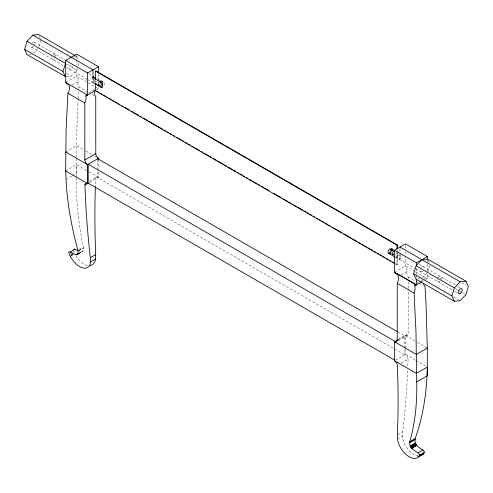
<?xml version="1.0" encoding="UTF-8"?>
<svg xmlns="http://www.w3.org/2000/svg" width="493" height="493" viewBox="0 0 493 493"><rect width="100%" height="100%" fill="white"/><g stroke="black" fill="none" stroke-linecap="round" stroke-linejoin="round"><path stroke-width="0.37" stroke-dasharray="2.46 1.85" d="M405.456 348.372L405.456 335.474A3.815 2.2 60 0 0 408.149 333.915L408.186 289.311M408.186 288.541L408.192 281.62M408.192 278.545L408.198 277.004A10.026 5.78 -60 0 1 406.928 272.161L406.91 268.272L405.456 265.943L405.456 257.574M76.23 177.049L76.612 164.631L88.543 171.521M87.97 92.179L78.905 86.941L78.288 85.948A10.088 5.318 -56 0 1 78.03 82.325L78.067 78.467L76.612 76.138L76.612 68.114M76.218 177.757A285.521 171.644 62.1 0 0 81.98 240.288L83.169 246.426A5.916 3.556 62.1 0 1 83.268 246.931L83.348 248.392A12.559 7.549 62.1 0 1 82.886 250.851L82.165 251.781L81.074 251.874A38.602 23.208 62.1 0 1 78.658 250.999M98.699 82.99L98.717 82.454M99.031 82.614L99.025 82.799A2.57 1.479 60 0 0 99.13 83.397M418.243 455.97A16.312 9.805 62.1 0 1 402.769 438.48L402.689 431.782A890.278 535.201 62.1 0 0 407.686 369.516M423.358 281.651L423.401 280.831M78.116 99.105L76.871 129.209L76.612 157.045M78.159 98.341L78.584 91.488M78.794 88.457L78.905 86.941M39.089 46.471L41.055 39.859L39.249 35.878M66.358 76.649L71.146 76.175L76.945 70.049L77.376 68.582M78.251 65.643L78.911 63.437M427.653 272.481L429.619 265.869M33.906 52.954L38.121 48.499M422.353 278.083L426.827 273.356M398.356 339.578L404.728 335.893L404.698 354.886L395.183 360.371M92.795 81.431L93.195 81.111L93.195 78.837M400.84 254.887L400.84 258.677L399.805 259.281L399.805 254.727L400.205 254.406M424.307 279.124L425.718 278.335L427.326 278.57L427.326 273.553M53.645 56.596L55.691 55.284M440.378 278.582L441.408 277.923M65.705 82.436L76.612 76.138L98.483 88.765L98.483 87.243M72.237 85.006L78.184 81.573M88.758 93.066L94.724 89.621M96.554 89.874L98.483 88.765L96.874 88.53M65.674 151.98L76.612 145.669L85.227 150.642M65.674 170.948L76.612 164.631M65.994 179.44L71.787 176.093M72.434 175.724L76.612 173.308L76.612 157.803M89.498 181.147L96.529 177.086M89.356 182.527L98.483 177.258L98.483 169.672M70.376 253.451L72.138 252.434M72.73 252.096L73.907 251.412L74.486 252.773M70.967 254.24L72.964 253.088M79.102 249.526L83.292 247.104M70.628 255.282L71.947 254.524M78.689 250.617L83.36 247.924M78.701 250.771L83.36 248.078M70.739 255.503L72.711 254.363M70.85 255.725L72.822 254.585M71.614 255.565L73.58 254.431M78.794 253.371L82.787 251.097M78.862 253.507L82.664 251.313M78.615 253.729L82.522 251.498M78.578 253.833L82.349 251.658M393.266 254.419L393.593 254.234M397.087 255.023L397.42 254.838M395.632 264.119L397.42 264.716M394.548 272.241L405.456 265.943L414.73 271.298M401.08 274.811L407.027 271.378M420.917 280.955L423.567 279.426M425.397 279.679L427.326 278.57L415.396 271.68M397.857 339.856L408.149 333.915M398.356 340.86L407.36 335.659M401.123 363.199L408.05 359.2A3.839 2.311 62.1 0 0 406.793 355.65L405.456 354.436L405.456 349.13M397.919 434.543L402.689 431.782M397.481 439.146L402.528 436.231M29.229 54.421L31.404 54.205M73.192 57.028L76.945 56.658L79.046 61.305M417.756 279.013L420.492 278.742M102.273 81.733L102.778 81.967M75.62 55.894L76.945 56.658M461.75 282.699L466.372 285.367M391.516 248.275L393.5 249.421M419.26 264.291L456.968 286.063M457.615 286.439L461.516 288.688M34.214 42.041L64.731 59.659M89.023 73.679L91.661 75.207M96.948 78.258L104.214 82.454M391.941 248.99L390.672 248.256L391.072 248.182A2.903 1.676 -60 0 1 392.101 248.965M98.914 79.86L100.19 80.593M100.825 80.963L103.77 82.362A2.903 1.676 -60 0 1 104.892 84.001A2.903 1.676 -60 0 1 103.493 86.885M395.99 252.527L399.805 254.727M397.253 254.93L399.989 256.508L399.989 254.616M455.384 288.491L461.984 292.306M462.65 292.688L464.628 293.828M66.376 63.954L76.945 70.049M93.011 79.33L95.747 80.907M391.941 253.544L395.121 255.374M395.756 255.744L400.84 258.677M93.195 81.111L95.741 82.578M395.355 256.711L399.805 259.281M31.484 47.149L63.295 65.514M66.537 67.387L86.953 79.17M87.612 79.552L90.915 81.462M395.392 257.198L415.211 268.642M415.87 269.018L454.238 291.172M454.885 291.548L457.486 293.045M453.548 296.903L460.148 300.712M66.524 73.506L71.146 76.175M395.965 263.928L397.296 264.698L397.296 250.259M408.198 277.004L415.322 281.121M415.969 281.491L418.557 282.988M419.204 283.364L422.439 285.231M91.852 94.422L95.094 96.289M85.887 151.024L93.843 155.615M94.502 155.998L95.827 156.762M405.456 335.474L416.721 341.976M417.38 342.358L427.326 348.101M398.036 332.079L404.698 335.924M415.396 360.18L405.456 354.436L404.728 354.855L97.756 177.677L97.756 171.607M416.055 360.562L426.001 366.299M89.202 171.903L98.483 177.258L97.109 176.907A3.839 2.311 62.1 0 0 95.654 178.891A890.278 535.201 62.1 0 0 95.371 186.446M102.957 82.128L103.259 82.534M428.257 260.421L429.156 262.412M390.561 250.826L390.604 251.393M390.234 251.017L390.271 251.584M390.69 250.758L390.709 251.319M390.364 250.949L390.382 251.504M427.326 259.885L427.326 263.693M427.326 264.458L427.326 271.31M416.388 268.482L416.388 274.576M416.388 275.34L416.388 277.621M405.456 245.403L405.456 248.447M405.456 251.492L405.456 256.816M399.989 248.299L399.989 252.089M396.97 252.724L396.97 264.883M98.483 74.307L98.483 81.16M98.483 81.918L98.483 83.44M98.483 159.812L98.483 168.914M97.756 158.709L97.756 168.575M95.913 82.331L95.913 80.815L95.58 82.522M92.16 77.161L92.16 81.715M76.612 55.382L76.612 58.975M76.612 59.739L76.612 65.07M393.778 253.803A2.57 1.479 60 0 1 392.434 254.437M73.149 66.025A2.903 1.676 -60 0 1 69.778 69.26A2.903 1.676 -60 0 1 70.499 64.823M393.901 253.994A2.57 1.479 60 0 1 392.761 254.246M392.286 254.018A2.57 1.479 60 0 1 391.824 253.649M52.997 54.723A2.903 1.676 -60 0 1 55.198 54.156A2.903 1.676 -60 0 1 55.475 56.609M54.285 58.476A2.903 1.676 -60 0 1 52.092 59.043A2.903 1.676 -60 0 1 51.808 56.59M32.205 42.718A2.903 1.676 -60 0 1 34.405 42.151A2.903 1.676 -60 0 1 34.683 44.604M33.493 46.471A2.903 1.676 -60 0 1 30.843 45.27M99.66 83.206A0.968 0.561 60 0 1 99.802 83.163M99.962 83.181A0.968 0.561 60 0 1 100.486 83.557M87.261 265.53A16.312 9.805 62.1 0 1 76.088 256.021M408.05 359.2A890.278 535.201 62.1 0 1 407.791 366.774M438.234 277.91A2.903 1.676 -60 0 1 440.724 276.684A2.903 1.676 -60 0 1 441.192 279.248M440.002 281.115A2.903 1.676 -60 0 1 437.802 281.682A2.903 1.676 -60 0 1 437.525 279.229M421.213 267.255A2.903 1.676 -60 0 1 423.863 268.457M422.501 271.014A2.903 1.676 -60 0 1 420.301 271.575A2.903 1.676 -60 0 1 420.024 269.129M391.682 251.522A2.903 1.676 -60 0 1 391.276 252.163M392.927 254.524A2.57 1.479 60 0 1 392.477 254.425M393.87 253.895A2.57 1.479 60 0 1 393.328 254.468L393.654 254.277A2.57 1.479 60 0 1 391.867 253.599M392.305 252.114A0.968 0.561 60 0 1 391.997 253.254M391.337 251.553A0.968 0.561 60 0 1 391.997 251.732M393.198 252.675A0.968 0.561 60 0 1 392.373 252.071"/><path stroke-width="0.74" d="M427.326 259.121L427.326 256.508L405.456 243.881L394.517 250.197L394.517 272.259L398.097 275.414L398.529 278.668A10.15 5.854 -60 0 1 397.259 283.321L397.216 340.232A3.815 2.2 60 0 1 394.517 341.785L394.517 360.753L396.471 362.756A3.839 2.12 57.9 0 1 397.346 365.381A890.315 491.638 57.9 0 1 397.321 434.881L397.869 441.309A16.312 9.01 57.9 0 0 407.15 455.446A16.312 9.01 57.9 0 0 418.15 457.097L423.068 454.139L424.27 452.463A1.978 1.189 62.1 0 0 423.623 450.633L422.932 450.004A38.602 23.208 62.1 0 1 416.93 445.727L415.26 442.696A12.559 7.549 62.1 0 1 414.989 439.811L415.168 438.505A5.916 3.556 62.1 0 1 415.303 438.129L416.868 433.587A285.521 171.644 62.1 0 0 426.784 380.109L427.326 367.063L416.388 373.38L394.517 360.753M418.144 457.097L419.481 455.224A1.978 1.091 57.9 0 0 418.73 453.455L418.027 452.839A38.602 21.316 57.9 0 1 411.963 448.593L410.145 445.647A12.559 6.933 57.9 0 1 409.683 442.868L409.763 441.623A5.916 3.266 57.9 0 1 409.868 441.266L411.051 436.946A285.533 157.674 57.9 0 0 416.788 385.877L415.981 332.029L414.095 293.039L414.712 291.092A10.217 6.372 -64.4 0 0 415.081 288.226C415.081 286.981 413.867 283.05 416.388 284.831L394.517 272.259L416.419 284.868M70.308 256.323L68.767 252.792A1.978 1.091 57.9 0 1 69.414 251.831L70.105 252.022A38.602 21.316 57.9 0 0 76.107 254.739L77.148 254.678L77.777 253.803A12.559 6.933 57.9 0 0 78.048 251.455L77.863 250.056A5.916 3.266 57.9 0 0 77.734 249.563L76.162 243.647A285.533 157.674 57.9 0 1 66.222 183.525L65.674 170.948L66.087 130.072L67.652 97.799L67.966 93.257L68.786 91.427A10.217 5.386 -56 0 0 69.519 88.765L69.254 85.609L65.705 82.436L65.674 60.392L76.612 54.076L98.483 66.703L98.483 72.791M102.291 85.234L102.31 84.697M89.849 265.647A16.312 9.805 62.1 0 0 95.167 260.939L95.716 254.604A890.278 535.201 62.1 0 1 95.371 186.446M65.674 60.392L87.544 73.013L87.544 95.075C84.993 93.208 86.293 97.164 86.072 98.323A10.15 5.867 -60 0 1 84.802 102.975L84.851 159.935A3.815 2.2 60 0 0 87.544 164.607L87.544 183.575L85.665 183.365A3.839 2.12 57.9 0 0 84.95 185.072A890.315 491.638 57.9 0 0 90.348 257.703L90.268 263.767A16.312 9.01 57.9 0 1 81.665 267.582A16.312 9.01 57.9 0 1 70.302 256.323M94.588 90.922L94.465 91.815A10.026 5.793 -60 0 0 95.741 96.665L95.784 153.625A3.815 2.2 60 0 0 98.483 158.296L98.483 159.812M65.674 76.717L27.053 54.637L24.65 49.331L27.053 41.246L32.852 35.126L38.651 34.553L74.961 55.518M65.347 76.748L62.944 71.436L65.674 63.005M413.658 273.868L416.055 265.789L421.854 259.663L427.653 259.09L465.947 281.201L468.35 286.507L465.947 294.592L460.148 300.712L454.349 301.285L416.055 279.18L413.658 273.868L451.945 295.979L454.349 301.285M451.945 295.979L454.349 287.894L460.148 281.774L465.947 281.201M99.167 85.72L98.748 84.063L98.193 84.05L97.947 84.673L99.167 85.72L97.879 85.018M423.481 283.401A10.088 6.292 -64.4 0 0 424.214 285.62L425.034 286.729L425.995 303.066L427.326 348.101L416.388 354.412L394.517 341.785L397.722 339.942M423.068 454.139L422.735 454.447A16.312 9.805 62.1 0 1 420.683 455.643M102.328 83.034L102.205 83.132A2.903 1.676 -60 0 0 100.806 86.016A2.903 1.676 -60 0 0 101.928 87.655L102.328 87.581L102.328 83.034L92.16 77.161M65.705 82.436L87.575 95.063M87.544 73.013L98.483 66.703M95.58 79.484L95.58 71.121L95.913 70.93L397.296 244.935L397.296 248.737M85.973 95.987L95.913 90.244M95.58 83.28L95.58 90.885L95.913 90.694M84.851 159.935L95.784 153.625M84.95 185.072L88.21 183.193L88.21 164.224L395.146 341.433M70.105 252.022L75.01 249.187A38.602 23.208 62.1 0 0 78.054 250.74M76.31 254.807L78.171 253.729M76.52 254.819L78.387 253.747M77.148 254.678L78.399 253.95M90.348 257.703L95.716 254.604M90.509 261.968L95.556 259.053M95.58 71.121L396.97 245.126L397.296 244.935M394.517 250.197L416.388 262.824L427.326 256.508M414.816 285.792L422.082 281.595M416.708 381.872L427.326 375.74L427.326 348.101M409.738 441.753L415.131 438.634M409.677 442.431L415.014 439.349M409.671 442.572L415.001 439.497M410.244 445.98L415.334 443.041M410.367 446.313L415.439 443.386M410.515 446.646L415.568 443.731M410.687 446.978L415.716 444.076M410.872 447.299L415.889 444.403M411.082 447.613L416.08 444.723M411.304 447.909L416.289 445.031M411.538 448.192L416.511 445.315M411.754 448.42L416.727 445.555M418.027 452.839L422.932 450.004M419.481 455.224L424.27 452.463M419.038 456.216L423.943 453.289M418.748 456.518L423.623 453.615M418.551 456.715L423.296 453.936M389.63 253.408L389.23 253.476A2.903 1.676 -60 0 1 388.108 251.837A2.903 1.676 -60 0 1 389.507 248.953L394.714 251.794M416.055 279.18L416.388 279.149L416.388 284.886M75.01 249.187L74.307 249.008A1.978 1.189 62.1 0 0 73.617 249.631M399.989 247.036L460.148 281.774M32.852 35.126L93.011 69.858L93.011 78.067M93.195 76.557L95.741 78.03M416.055 265.789L454.349 287.894M27.053 41.246L65.347 63.357M95.34 83.545L96.61 84.278M100.424 86.485L101.694 87.218M91.575 81.844L101.484 87.563M388.786 253.384L394.733 256.816M24.65 49.331L62.944 71.436M97.244 91.464L98.575 92.234M99.913 93.004L101.909 94.157M103.247 94.927L105.243 96.08M106.58 96.85L107.912 97.62M109.249 98.39L111.245 99.549M112.583 100.319L113.914 101.09M115.245 101.86L117.248 103.012M118.579 103.783L119.916 104.553M121.913 105.705L123.25 106.476M124.581 107.246L129.252 109.939M131.249 111.098L132.586 111.868M133.917 112.638L138.582 115.331M139.92 116.102L141.251 116.872M143.253 118.024L147.253 120.335M148.584 121.105L156.589 125.727M157.92 126.491L162.591 129.191M163.922 129.961L165.925 131.113M167.256 131.884L168.588 132.654M169.925 133.424L171.921 134.577M173.259 135.347L174.59 136.117M176.593 137.276L177.924 138.046M179.261 138.81L181.258 139.969M182.595 140.739L183.926 141.509M185.257 142.28L187.26 143.432M188.591 144.202L189.928 144.973M191.925 146.125L193.262 146.896M194.593 147.666L199.264 150.365M201.261 151.517L202.598 152.288M203.929 153.058L211.263 157.292M213.266 158.444L217.265 160.755M218.596 161.525L223.267 164.218M224.598 164.989L226.601 166.147M227.932 166.917L232.604 169.61M233.935 170.381L235.937 171.533M237.269 172.304L238.6 173.074M239.937 173.844L241.934 175.003M243.271 175.767L244.602 176.537M246.605 177.696L247.936 178.466M249.273 179.236L251.27 180.389M252.607 181.159L253.938 181.929M255.269 182.7L257.272 183.852M258.603 184.622L259.94 185.393M261.937 186.551L263.274 187.322M264.605 188.086L269.277 190.785M273.942 193.478L281.275 197.711M283.278 198.87L287.277 201.175M288.608 201.945L290.611 203.104M291.942 203.874L293.28 204.644M294.611 205.415L296.613 206.567M297.945 207.337L302.616 210.03M303.947 210.801L305.95 211.959M307.281 212.723L308.612 213.494M309.949 214.264L311.946 215.423M313.283 216.193L314.614 216.963M316.617 218.116L317.948 218.886M319.285 219.656L321.282 220.809M322.619 221.579L323.95 222.349M325.281 223.119L327.284 224.278M328.615 225.042L329.953 225.812M331.949 226.971L333.286 227.741M334.618 228.512L341.951 232.745M343.954 233.898L351.287 238.131M352.624 238.902L357.289 241.601M358.621 242.371L360.623 243.524M361.954 244.294L363.292 245.064M364.623 245.834L366.626 246.987M367.957 247.757L372.628 250.45M373.959 251.22L375.962 252.379M377.293 253.149L378.624 253.92M379.961 254.69L381.958 255.842M383.295 256.613L384.626 257.383M386.629 258.535L387.96 259.306M389.297 260.076L390.629 260.846M392.631 261.999L393.962 262.769M95.58 90.885L394.967 263.73M67.966 93.257L84.802 102.975M397.259 283.321L414.095 293.039M97.158 157.526L98.483 158.296L87.544 164.607L65.674 151.98M97.756 158.709L397.37 331.69M88.21 183.193L394.48 360.013M65.674 170.948L87.544 183.575M416.388 262.824L416.388 265.437M396.97 245.126L396.97 248.928M99.457 81.524A2.57 1.479 60 0 1 101.663 82.904M390.832 249.908A2.57 1.479 60 0 1 393.032 250.974M391.99 249.704A2.57 1.479 60 0 1 392.465 249.933M100.664 81.468A2.57 1.479 60 0 1 101.139 81.764M100.837 82.565A0.968 0.561 60 0 1 101.003 82.578M390.684 250.117A2.57 1.479 60 0 1 393.217 251.079M392.188 249.754A2.57 1.479 60 0 1 392.662 250.006M389.655 252.675C390.296 256.04 391.978 251.72 389.655 252.675M460.265 293.538A2.903 1.676 -60 0 0 461.861 288.953A2.903 1.676 -60 0 0 458.317 291.234A2.903 1.676 -60 0 0 460.265 293.538"/></g></svg>
